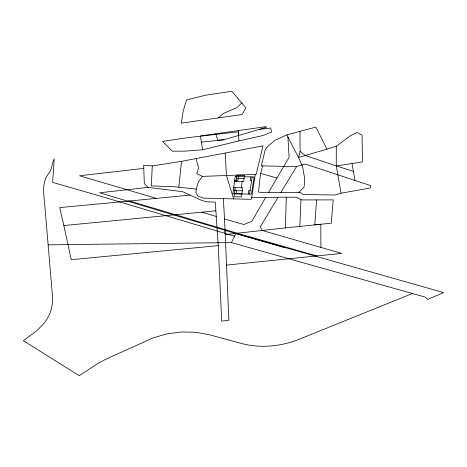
<?xml version="1.0" encoding="UTF-8"?>
<svg xmlns="http://www.w3.org/2000/svg" width="467" height="467" viewBox="0 0 467 467"><rect width="100%" height="100%" fill="white"/><g stroke="black" fill="none" stroke-linecap="round" stroke-linejoin="round"><path stroke-width="0.7" d="M225.018 229.566L228.888 320.245L221.685 321.173L218.252 245.642L215.275 202.135L206.624 201.837L201.394 200.32L182.574 191.674L148.208 187.407L99.617 192.778L235.479 233.43L285.43 227.902L286.283 197.214M238.853 140.9L238.544 131.782L188.627 137.578L162.463 141.378L172.311 151.127L184.64 151.174L202.666 149.79L238.853 140.9L263.341 135.448L271.525 131.992L270.72 128.034L259.512 129.336M238.392 135.535L266.394 127.316L266.225 126.633L200.454 135.944L201.341 142.131L223.973 139.732L238.392 135.535L238.59 130.597M299.82 226.419L300.958 199.572L296.469 197.226L278.093 197.202L260.294 226.769L262.261 230.476L341.704 253.435L315.003 256.097M152.283 165.913L151.308 185.889L174.734 186.747L196.309 189.135L198.312 182.089L202.439 176.398L256.173 174.378L262.979 145.856L181.494 161.36L152.283 165.913L143.649 165.312L144.332 183.636L148.214 187.407M316.597 199.905L314.781 224.872L331.231 223.203L333.257 199.899L301.635 199.929L300.958 199.572M178.82 187.179L181.494 161.36M262.676 165.896L260.563 173.374L258.455 192.071L262.647 192.538L300.176 192.422L303.118 194.488L335.312 195.019L341.044 193.198L370.243 188.008L370.675 185.615L305.103 164.022L296.522 166.637L261.351 165.867L265.291 149.399L267.649 146.428L275.01 140.363L286.855 134.875L315.879 127.088L326.935 149.16L336.281 146.264L350.594 135.628L357.051 132.447L362.059 135.202L362.439 161.95L336.281 165.919L305.272 155.458L300.106 151.384L299.983 131.291M196.309 189.135L195.866 192.76L197.915 195.977L203.268 198.125L251.001 199.333L251.993 197.512L277.912 197.494M235.199 187.606L233.961 196.77L241.468 196.911L242.77 187.757L233.716 187.576M236.039 181.406L236.886 175.131L244.539 175.306L243.651 181.57L234.545 181.377M236.191 193.823L236.681 190.227L233.372 190.162M238.544 176.631L238.036 180.32L234.697 180.25M241.287 187.728L242.163 181.535M248.216 194.05L248.748 190.466L250.108 190.489M250.761 176.9L250.213 180.583L251.585 180.612M249.571 194.079L252.133 176.935M251.631 198.177L255.245 174.419M300.106 151.384L298.6 157.799L286.855 134.875M231.398 242.589L235.817 233.529L443.65 292.599L427.702 299.365L425.093 297.076L231.398 242.589L48.136 244.854M268.525 192.544L289.126 157.256L287.9 136.907M265.612 197.488L251.789 221.376L243.879 224.516L224.504 218.97L223.372 198.615M280.912 192.433L296.522 166.637M298.833 192.422L304.087 187.039L304.782 179.439L302.674 166.76L298.442 157.461L326.935 149.16M241.766 102.944L245.835 107.754L242.11 114.508L181.272 123.136L183.198 111.111L186.537 99.903L205.754 95.18L231.836 91.304L241.766 102.944L236.781 107.708L222.94 113.644L218.393 117.871M412.338 293.527L298.921 339.375C287.438 343.934 275.121 346.292 262.769 346.292A68.252 48.043 -11.4 0 1 241.702 343.519L209.432 334.769L195.848 332.288L181.424 331.979L166.97 333.852L153.275 337.834L106.534 358.849L98.303 363.233L79.215 375.696L23.35 340.677L36.111 331.237L42.468 325.079A75.129 51.662 6.6 0 0 49.379 314.577C52.181 308.383 52.911 301.46 52.357 294.735L44.61 203.314C43.723 193.577 41.814 182.696 48.101 174.232C52.409 170.011 51.452 163.683 54.219 158.897L52.637 182.387L101.135 196.356L234.51 236.203M143.766 168.406L79.553 175.779L156.632 198.463M226.682 265.087L316.824 255.91L237.248 233.231L225.263 234.586L224.504 218.97M223.973 139.732L217.949 140.363L215.719 133.836M189.882 195.089L127.719 201.172M285.43 227.902L320.835 224.236L320.887 247.399M237.248 233.231L129.68 200.991L59.723 207.593L63.845 225.555L215.836 210.804M218.252 245.642L71.229 259.681L63.845 225.555M234.784 190.682L242.332 190.828M234.37 193.735L241.9 193.881M236.46 178.277L244.095 178.447M260.563 173.374L277.141 178.067M235.479 233.43L284.572 247.58M201.937 212.152L216.233 216.472M336.281 146.264L336.281 165.919L353.385 171.366M202.439 176.398L196.741 173.677L198.568 167.875L196.041 158.523M233.681 198.854L226.413 175.545L225.211 153.217M352.03 163.73L354.996 180.425M336.281 165.919L341.044 193.198M201.341 142.126L202.666 149.79M235.187 176.555L232.887 193.758L251.497 194.114L254.095 176.975L235.187 176.555"/></g></svg>
